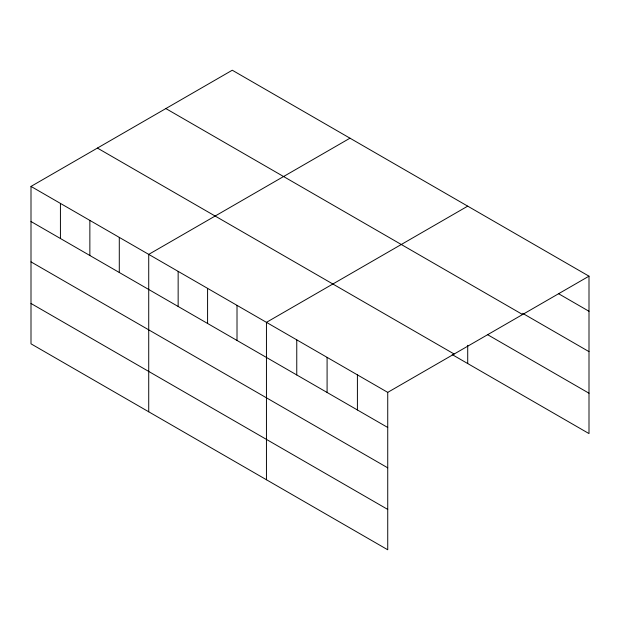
<?xml version="1.0" encoding="UTF-8"?>
<svg xmlns="http://www.w3.org/2000/svg" width="620" height="620" viewBox="0 0 620 620"><rect width="100%" height="100%" fill="white"/><g stroke="black" fill="none" stroke-linecap="round" stroke-linejoin="round"><path stroke-width="0.93" d="M31 186.418L387.733 392.375L387.733 549.777L31 343.829L31 186.418L232.267 70.223L589 276.171L589 433.582L452.182 354.586M349.99 138.183L148.722 254.386L148.722 411.789M467.713 206.15L266.445 322.353L266.445 479.756M387.733 392.375L589 276.171M558.674 293.772L589 311.279M522.621 313.309L589 351.633M165.85 108.562L522.582 314.518M487.382 334.552L589 393.219M97.418 148.072L454.15 354.028M31 221.518L387.733 427.475M31 261.88L387.733 467.837M31 303.467L387.733 509.423M467.713 345.294L467.713 363.553M357.407 374.868L357.407 409.975M327.089 357.368L327.089 392.468M296.763 339.861L296.763 374.961M237.011 305.358L237.011 340.465M207.584 288.37L207.584 323.469M178.149 271.382L178.149 306.481M119.288 237.398L119.288 272.498M89.861 220.402L89.861 255.502M60.427 203.414L60.427 238.514"/></g></svg>
